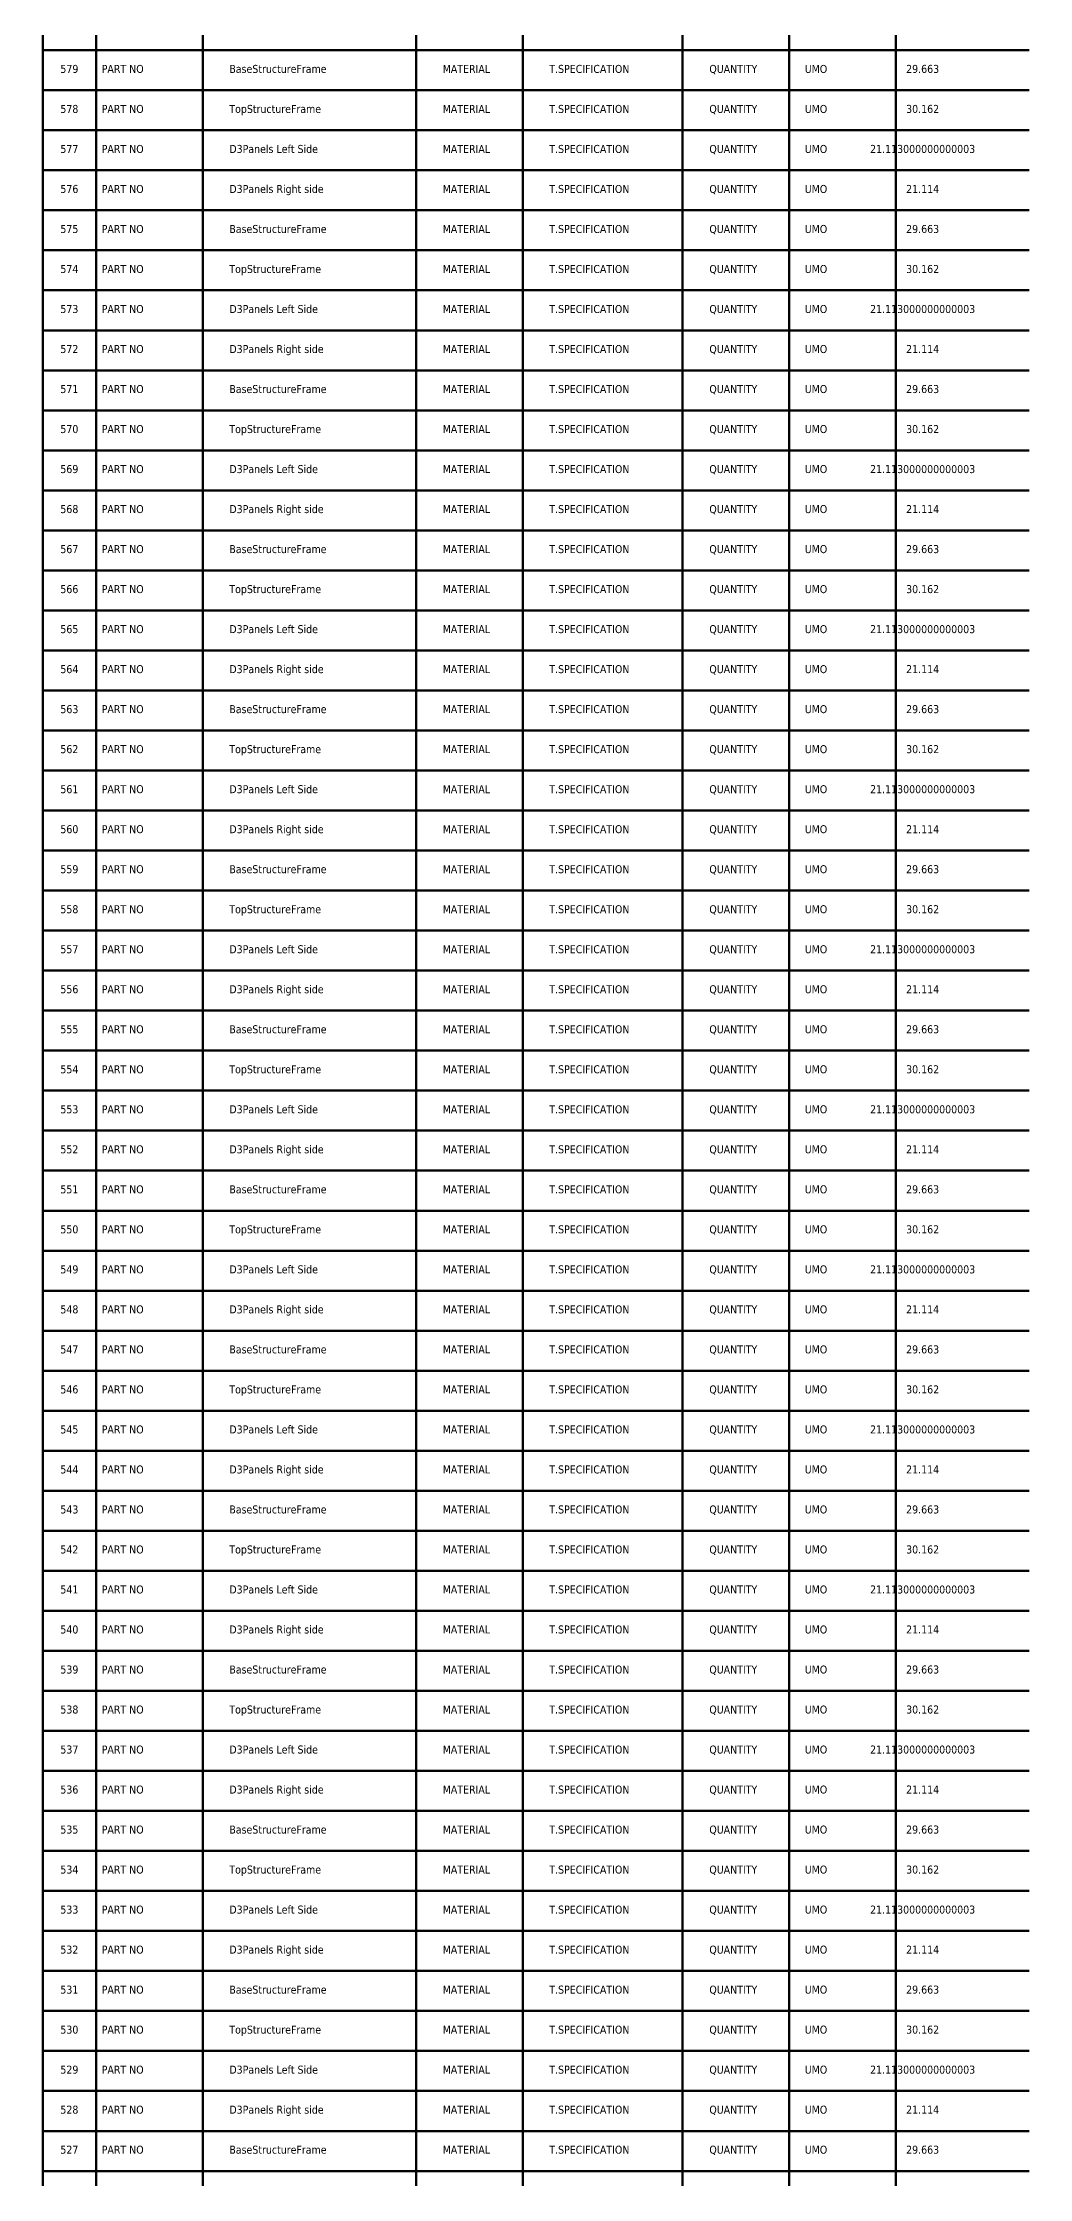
# Model space of a CAD drawing. Header units: metres. Extents: x 849 to 1219, y 30 to 12880.
# Drawn here: x 849 to 1219, y 8062 to 8863 of the extents above; entities that cross this region are included whole.
import ezdxf
from ezdxf.enums import TextEntityAlignment as Align

# ---------------------------------------------------------------- set-up
doc = ezdxf.new("R2010")
doc.units = ezdxf.units.M
doc.layers.add('Default', color=7, linetype='Continuous', lineweight=50, true_color=0x000000)
doc.styles.add('Default', font='tahoma.ttf')

msp = doc.modelspace()

# ---------------------------------------------------------------- linework, layer by layer
at = {"layer": 'Default'}
for p, q in [((849, 160), (849, 12880)), ((869, 12880), (869, 160)), ((909, 12880), (909, 160)), ((989, 12880), (989, 160)), ((1029, 12880), (1029, 160)), ((1089, 12880), (1089, 160)), ((1129, 12880), (1129, 160)), ((1169, 12880), (1169, 160)), ((849, 8860), (1219, 8860)), ((849, 8845), (1219, 8845)), ((849, 8830), (1219, 8830)), ((849, 8815), (1219, 8815)), ((849, 8800), (1219, 8800)), ((849, 8785), (1219, 8785)), ((849, 8770), (1219, 8770)), ((849, 8755), (1219, 8755)), ((849, 8740), (1219, 8740)), ((849, 8725), (1219, 8725)), ((849, 8710), (1219, 8710)), ((849, 8695), (1219, 8695)), ((849, 8680), (1219, 8680)), ((849, 8665), (1219, 8665)), ((849, 8650), (1219, 8650)), ((849, 8635), (1219, 8635)), ((849, 8620), (1219, 8620)), ((849, 8605), (1219, 8605)), ((849, 8590), (1219, 8590)), ((849, 8575), (1219, 8575)), ((849, 8560), (1219, 8560)), ((849, 8545), (1219, 8545)), ((849, 8530), (1219, 8530)), ((849, 8515), (1219, 8515)), ((849, 8500), (1219, 8500)), ((849, 8485), (1219, 8485)), ((849, 8470), (1219, 8470)), ((849, 8455), (1219, 8455)), ((849, 8440), (1219, 8440)), ((849, 8425), (1219, 8425)), ((849, 8410), (1219, 8410)), ((849, 8395), (1219, 8395)), ((849, 8380), (1219, 8380)), ((849, 8365), (1219, 8365)), ((849, 8350), (1219, 8350)), ((849, 8335), (1219, 8335)), ((849, 8320), (1219, 8320)), ((849, 8305), (1219, 8305)), ((849, 8290), (1219, 8290)), ((849, 8275), (1219, 8275)), ((849, 8260), (1219, 8260)), ((849, 8245), (1219, 8245)), ((849, 8230), (1219, 8230)), ((849, 8215), (1219, 8215)), ((849, 8200), (1219, 8200)), ((849, 8185), (1219, 8185)), ((849, 8170), (1219, 8170)), ((849, 8155), (1219, 8155)), ((849, 8140), (1219, 8140)), ((849, 8125), (1219, 8125)), ((849, 8110), (1219, 8110)), ((849, 8095), (1219, 8095)), ((849, 8080), (1219, 8080)), ((849, 8065), (1219, 8065))]:
    msp.add_line(p, q, dxfattribs=at)

# ---------------------------------------------------------------- texts
at = {"layer": 'Default', "style": 'Default'}
for s, p in [('579', (859, 8853)), ('PART NO', (879, 8853)), ('UMO', (1139, 8853)), ('29.663', (1179, 8853)), ('578', (859, 8838)), ('PART NO', (879, 8838)), ('UMO', (1139, 8838)), ('30.162', (1179, 8838)), ('577', (859, 8823)), ('PART NO', (879, 8823)), ('UMO', (1139, 8823)), ('21.113000000000003', (1179, 8823)), ('576', (859, 8808)), ('PART NO', (879, 8808)), ('UMO', (1139, 8808)), ('21.114', (1179, 8808)), ('575', (859, 8793)), ('PART NO', (879, 8793)), ('UMO', (1139, 8793)), ('29.663', (1179, 8793)), ('574', (859, 8778)), ('PART NO', (879, 8778)), ('UMO', (1139, 8778)), ('30.162', (1179, 8778)), ('573', (859, 8763)), ('PART NO', (879, 8763)), ('UMO', (1139, 8763)), ('21.113000000000003', (1179, 8763)), ('572', (859, 8748)), ('PART NO', (879, 8748)), ('UMO', (1139, 8748)), ('21.114', (1179, 8748)), ('571', (859, 8733)), ('PART NO', (879, 8733)), ('UMO', (1139, 8733)), ('29.663', (1179, 8733)), ('570', (859, 8718)), ('PART NO', (879, 8718)), ('UMO', (1139, 8718)), ('30.162', (1179, 8718)), ('569', (859, 8703)), ('PART NO', (879, 8703)), ('UMO', (1139, 8703)), ('21.113000000000003', (1179, 8703)), ('568', (859, 8688)), ('PART NO', (879, 8688)), ('UMO', (1139, 8688)), ('21.114', (1179, 8688)), ('567', (859, 8673)), ('PART NO', (879, 8673)), ('UMO', (1139, 8673)), ('29.663', (1179, 8673)), ('566', (859, 8658)), ('PART NO', (879, 8658)), ('UMO', (1139, 8658)), ('30.162', (1179, 8658)), ('565', (859, 8643)), ('PART NO', (879, 8643)), ('UMO', (1139, 8643)), ('21.113000000000003', (1179, 8643)), ('564', (859, 8628)), ('PART NO', (879, 8628)), ('UMO', (1139, 8628)), ('21.114', (1179, 8628)), ('563', (859, 8613)), ('PART NO', (879, 8613)), ('UMO', (1139, 8613)), ('29.663', (1179, 8613)), ('562', (859, 8598)), ('PART NO', (879, 8598)), ('UMO', (1139, 8598)), ('30.162', (1179, 8598)), ('561', (859, 8583)), ('PART NO', (879, 8583)), ('UMO', (1139, 8583)), ('21.113000000000003', (1179, 8583)), ('560', (859, 8568)), ('PART NO', (879, 8568)), ('UMO', (1139, 8568)), ('21.114', (1179, 8568)), ('559', (859, 8553)), ('PART NO', (879, 8553)), ('UMO', (1139, 8553)), ('29.663', (1179, 8553)), ('558', (859, 8538)), ('PART NO', (879, 8538)), ('UMO', (1139, 8538)), ('30.162', (1179, 8538)), ('557', (859, 8523)), ('PART NO', (879, 8523)), ('UMO', (1139, 8523)), ('21.113000000000003', (1179, 8523)), ('556', (859, 8508)), ('PART NO', (879, 8508)), ('UMO', (1139, 8508)), ('21.114', (1179, 8508)), ('555', (859, 8493)), ('PART NO', (879, 8493)), ('UMO', (1139, 8493)), ('29.663', (1179, 8493)), ('554', (859, 8478)), ('PART NO', (879, 8478)), ('UMO', (1139, 8478)), ('30.162', (1179, 8478)), ('553', (859, 8463)), ('PART NO', (879, 8463)), ('UMO', (1139, 8463)), ('21.113000000000003', (1179, 8463)), ('552', (859, 8448)), ('PART NO', (879, 8448)), ('UMO', (1139, 8448)), ('21.114', (1179, 8448)), ('551', (859, 8433)), ('PART NO', (879, 8433)), ('UMO', (1139, 8433)), ('29.663', (1179, 8433)), ('550', (859, 8418)), ('PART NO', (879, 8418)), ('UMO', (1139, 8418)), ('30.162', (1179, 8418)), ('549', (859, 8403)), ('PART NO', (879, 8403)), ('UMO', (1139, 8403)), ('21.113000000000003', (1179, 8403)), ('548', (859, 8388)), ('PART NO', (879, 8388)), ('UMO', (1139, 8388)), ('21.114', (1179, 8388)), ('547', (859, 8373)), ('PART NO', (879, 8373)), ('UMO', (1139, 8373)), ('29.663', (1179, 8373)), ('546', (859, 8358)), ('PART NO', (879, 8358)), ('UMO', (1139, 8358)), ('30.162', (1179, 8358)), ('545', (859, 8343)), ('PART NO', (879, 8343)), ('UMO', (1139, 8343)), ('21.113000000000003', (1179, 8343)), ('544', (859, 8328)), ('PART NO', (879, 8328)), ('UMO', (1139, 8328)), ('21.114', (1179, 8328)), ('543', (859, 8313)), ('PART NO', (879, 8313)), ('UMO', (1139, 8313)), ('29.663', (1179, 8313)), ('542', (859, 8298)), ('PART NO', (879, 8298)), ('UMO', (1139, 8298)), ('30.162', (1179, 8298)), ('541', (859, 8283)), ('PART NO', (879, 8283)), ('UMO', (1139, 8283)), ('21.113000000000003', (1179, 8283)), ('540', (859, 8268)), ('PART NO', (879, 8268)), ('UMO', (1139, 8268)), ('21.114', (1179, 8268)), ('539', (859, 8253)), ('PART NO', (879, 8253)), ('UMO', (1139, 8253)), ('29.663', (1179, 8253)), ('538', (859, 8238)), ('PART NO', (879, 8238)), ('UMO', (1139, 8238)), ('30.162', (1179, 8238)), ('537', (859, 8223)), ('PART NO', (879, 8223)), ('UMO', (1139, 8223)), ('21.113000000000003', (1179, 8223)), ('536', (859, 8208)), ('PART NO', (879, 8208)), ('UMO', (1139, 8208)), ('21.114', (1179, 8208)), ('535', (859, 8193)), ('PART NO', (879, 8193)), ('UMO', (1139, 8193)), ('29.663', (1179, 8193)), ('534', (859, 8178)), ('PART NO', (879, 8178)), ('UMO', (1139, 8178)), ('30.162', (1179, 8178)), ('533', (859, 8163)), ('PART NO', (879, 8163)), ('UMO', (1139, 8163)), ('21.113000000000003', (1179, 8163)), ('532', (859, 8148)), ('PART NO', (879, 8148)), ('UMO', (1139, 8148)), ('21.114', (1179, 8148)), ('531', (859, 8133)), ('PART NO', (879, 8133)), ('UMO', (1139, 8133)), ('29.663', (1179, 8133)), ('530', (859, 8118)), ('PART NO', (879, 8118)), ('UMO', (1139, 8118)), ('30.162', (1179, 8118)), ('529', (859, 8103)), ('PART NO', (879, 8103)), ('UMO', (1139, 8103)), ('21.113000000000003', (1179, 8103)), ('528', (859, 8088)), ('PART NO', (879, 8088)), ('UMO', (1139, 8088)), ('21.114', (1179, 8088)), ('527', (859, 8073)), ('PART NO', (879, 8073)), ('UMO', (1139, 8073)), ('29.663', (1179, 8073))]:
    msp.add_text(s, height=3, dxfattribs=at).set_placement(p, align=Align.MIDDLE_CENTER)
for s, p in [('BaseStructureFrame', (919, 8853)), ('MATERIAL', (999, 8853)), ('T.SPECIFICATION', (1039, 8853)), ('QUANTITY', (1099, 8853)), ('TopStructureFrame', (919, 8838)), ('MATERIAL', (999, 8838)), ('T.SPECIFICATION', (1039, 8838)), ('QUANTITY', (1099, 8838)), ('D3Panels Left Side', (919, 8823)), ('MATERIAL', (999, 8823)), ('T.SPECIFICATION', (1039, 8823)), ('QUANTITY', (1099, 8823)), ('D3Panels Right side', (919, 8808)), ('MATERIAL', (999, 8808)), ('T.SPECIFICATION', (1039, 8808)), ('QUANTITY', (1099, 8808)), ('BaseStructureFrame', (919, 8793)), ('MATERIAL', (999, 8793)), ('T.SPECIFICATION', (1039, 8793)), ('QUANTITY', (1099, 8793)), ('TopStructureFrame', (919, 8778)), ('MATERIAL', (999, 8778)), ('T.SPECIFICATION', (1039, 8778)), ('QUANTITY', (1099, 8778)), ('D3Panels Left Side', (919, 8763)), ('MATERIAL', (999, 8763)), ('T.SPECIFICATION', (1039, 8763)), ('QUANTITY', (1099, 8763)), ('D3Panels Right side', (919, 8748)), ('MATERIAL', (999, 8748)), ('T.SPECIFICATION', (1039, 8748)), ('QUANTITY', (1099, 8748)), ('BaseStructureFrame', (919, 8733)), ('MATERIAL', (999, 8733)), ('T.SPECIFICATION', (1039, 8733)), ('QUANTITY', (1099, 8733)), ('TopStructureFrame', (919, 8718)), ('MATERIAL', (999, 8718)), ('T.SPECIFICATION', (1039, 8718)), ('QUANTITY', (1099, 8718)), ('D3Panels Left Side', (919, 8703)), ('MATERIAL', (999, 8703)), ('T.SPECIFICATION', (1039, 8703)), ('QUANTITY', (1099, 8703)), ('D3Panels Right side', (919, 8688)), ('MATERIAL', (999, 8688)), ('T.SPECIFICATION', (1039, 8688)), ('QUANTITY', (1099, 8688)), ('BaseStructureFrame', (919, 8673)), ('MATERIAL', (999, 8673)), ('T.SPECIFICATION', (1039, 8673)), ('QUANTITY', (1099, 8673)), ('TopStructureFrame', (919, 8658)), ('MATERIAL', (999, 8658)), ('T.SPECIFICATION', (1039, 8658)), ('QUANTITY', (1099, 8658)), ('D3Panels Left Side', (919, 8643)), ('MATERIAL', (999, 8643)), ('T.SPECIFICATION', (1039, 8643)), ('QUANTITY', (1099, 8643)), ('D3Panels Right side', (919, 8628)), ('MATERIAL', (999, 8628)), ('T.SPECIFICATION', (1039, 8628)), ('QUANTITY', (1099, 8628)), ('BaseStructureFrame', (919, 8613)), ('MATERIAL', (999, 8613)), ('T.SPECIFICATION', (1039, 8613)), ('QUANTITY', (1099, 8613)), ('TopStructureFrame', (919, 8598)), ('MATERIAL', (999, 8598)), ('T.SPECIFICATION', (1039, 8598)), ('QUANTITY', (1099, 8598)), ('D3Panels Left Side', (919, 8583)), ('MATERIAL', (999, 8583)), ('T.SPECIFICATION', (1039, 8583)), ('QUANTITY', (1099, 8583)), ('D3Panels Right side', (919, 8568)), ('MATERIAL', (999, 8568)), ('T.SPECIFICATION', (1039, 8568)), ('QUANTITY', (1099, 8568)), ('BaseStructureFrame', (919, 8553)), ('MATERIAL', (999, 8553)), ('T.SPECIFICATION', (1039, 8553)), ('QUANTITY', (1099, 8553)), ('TopStructureFrame', (919, 8538)), ('MATERIAL', (999, 8538)), ('T.SPECIFICATION', (1039, 8538)), ('QUANTITY', (1099, 8538)), ('D3Panels Left Side', (919, 8523)), ('MATERIAL', (999, 8523)), ('T.SPECIFICATION', (1039, 8523)), ('QUANTITY', (1099, 8523)), ('D3Panels Right side', (919, 8508)), ('MATERIAL', (999, 8508)), ('T.SPECIFICATION', (1039, 8508)), ('QUANTITY', (1099, 8508)), ('BaseStructureFrame', (919, 8493)), ('MATERIAL', (999, 8493)), ('T.SPECIFICATION', (1039, 8493)), ('QUANTITY', (1099, 8493)), ('TopStructureFrame', (919, 8478)), ('MATERIAL', (999, 8478)), ('T.SPECIFICATION', (1039, 8478)), ('QUANTITY', (1099, 8478)), ('D3Panels Left Side', (919, 8463)), ('MATERIAL', (999, 8463)), ('T.SPECIFICATION', (1039, 8463)), ('QUANTITY', (1099, 8463)), ('D3Panels Right side', (919, 8448)), ('MATERIAL', (999, 8448)), ('T.SPECIFICATION', (1039, 8448)), ('QUANTITY', (1099, 8448)), ('BaseStructureFrame', (919, 8433)), ('MATERIAL', (999, 8433)), ('T.SPECIFICATION', (1039, 8433)), ('QUANTITY', (1099, 8433)), ('TopStructureFrame', (919, 8418)), ('MATERIAL', (999, 8418)), ('T.SPECIFICATION', (1039, 8418)), ('QUANTITY', (1099, 8418)), ('D3Panels Left Side', (919, 8403)), ('MATERIAL', (999, 8403)), ('T.SPECIFICATION', (1039, 8403)), ('QUANTITY', (1099, 8403)), ('D3Panels Right side', (919, 8388)), ('MATERIAL', (999, 8388)), ('T.SPECIFICATION', (1039, 8388)), ('QUANTITY', (1099, 8388)), ('BaseStructureFrame', (919, 8373)), ('MATERIAL', (999, 8373)), ('T.SPECIFICATION', (1039, 8373)), ('QUANTITY', (1099, 8373)), ('TopStructureFrame', (919, 8358)), ('MATERIAL', (999, 8358)), ('T.SPECIFICATION', (1039, 8358)), ('QUANTITY', (1099, 8358)), ('D3Panels Left Side', (919, 8343)), ('MATERIAL', (999, 8343)), ('T.SPECIFICATION', (1039, 8343)), ('QUANTITY', (1099, 8343)), ('D3Panels Right side', (919, 8328)), ('MATERIAL', (999, 8328)), ('T.SPECIFICATION', (1039, 8328)), ('QUANTITY', (1099, 8328)), ('BaseStructureFrame', (919, 8313)), ('MATERIAL', (999, 8313)), ('T.SPECIFICATION', (1039, 8313)), ('QUANTITY', (1099, 8313)), ('TopStructureFrame', (919, 8298)), ('MATERIAL', (999, 8298)), ('T.SPECIFICATION', (1039, 8298)), ('QUANTITY', (1099, 8298)), ('D3Panels Left Side', (919, 8283)), ('MATERIAL', (999, 8283)), ('T.SPECIFICATION', (1039, 8283)), ('QUANTITY', (1099, 8283)), ('D3Panels Right side', (919, 8268)), ('MATERIAL', (999, 8268)), ('T.SPECIFICATION', (1039, 8268)), ('QUANTITY', (1099, 8268)), ('BaseStructureFrame', (919, 8253)), ('MATERIAL', (999, 8253)), ('T.SPECIFICATION', (1039, 8253)), ('QUANTITY', (1099, 8253)), ('TopStructureFrame', (919, 8238)), ('MATERIAL', (999, 8238)), ('T.SPECIFICATION', (1039, 8238)), ('QUANTITY', (1099, 8238)), ('D3Panels Left Side', (919, 8223)), ('MATERIAL', (999, 8223)), ('T.SPECIFICATION', (1039, 8223)), ('QUANTITY', (1099, 8223)), ('D3Panels Right side', (919, 8208)), ('MATERIAL', (999, 8208)), ('T.SPECIFICATION', (1039, 8208)), ('QUANTITY', (1099, 8208)), ('BaseStructureFrame', (919, 8193)), ('MATERIAL', (999, 8193)), ('T.SPECIFICATION', (1039, 8193)), ('QUANTITY', (1099, 8193)), ('TopStructureFrame', (919, 8178)), ('MATERIAL', (999, 8178)), ('T.SPECIFICATION', (1039, 8178)), ('QUANTITY', (1099, 8178)), ('D3Panels Left Side', (919, 8163)), ('MATERIAL', (999, 8163)), ('T.SPECIFICATION', (1039, 8163)), ('QUANTITY', (1099, 8163)), ('D3Panels Right side', (919, 8148)), ('T.SPECIFICATION', (1039, 8148)), ('QUANTITY', (1099, 8148)), ('MATERIAL', (999, 8148)), ('BaseStructureFrame', (919, 8133)), ('MATERIAL', (999, 8133)), ('T.SPECIFICATION', (1039, 8133)), ('QUANTITY', (1099, 8133)), ('TopStructureFrame', (919, 8118)), ('MATERIAL', (999, 8118)), ('T.SPECIFICATION', (1039, 8118)), ('QUANTITY', (1099, 8118)), ('D3Panels Left Side', (919, 8103)), ('MATERIAL', (999, 8103)), ('T.SPECIFICATION', (1039, 8103)), ('QUANTITY', (1099, 8103)), ('D3Panels Right side', (919, 8088)), ('MATERIAL', (999, 8088)), ('T.SPECIFICATION', (1039, 8088)), ('QUANTITY', (1099, 8088)), ('BaseStructureFrame', (919, 8073)), ('MATERIAL', (999, 8073)), ('T.SPECIFICATION', (1039, 8073)), ('QUANTITY', (1099, 8073))]:
    msp.add_text(s, height=3, dxfattribs=at).set_placement(p, align=Align.MIDDLE_LEFT)

doc.saveas('drawing.dxf')
